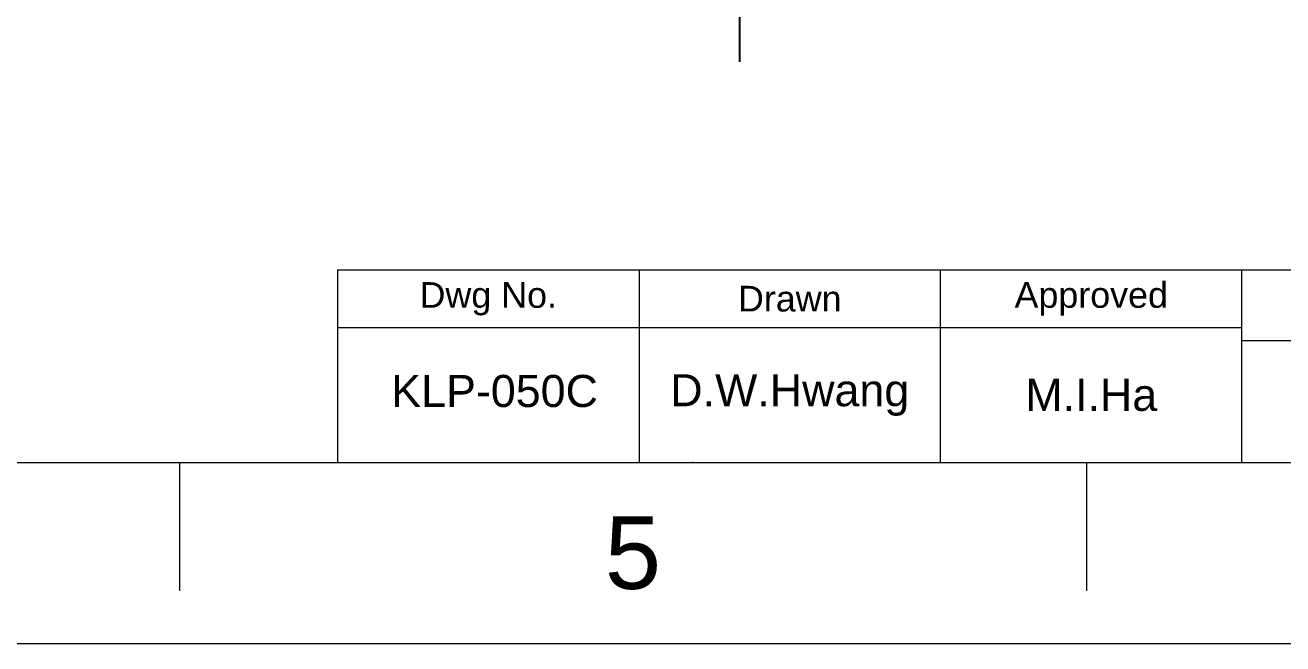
# Model space of a CAD drawing. Header units: millimetres. Extents: x 1991 to 2585, y -1131 to -711.
# Drawn here: x 2275.5 to 2373.6, y -1131.4 to -1083.2 of the extents above; entities that cross this region are included whole.
import ezdxf

# ---------------------------------------------------------------- set-up
doc = ezdxf.new("R2010")
doc.units = ezdxf.units.MM
doc.header["$LTSCALE"] = 0.1
doc.linetypes.add('CENTERX2', pattern=[101.6, 63.5, -12.7, 12.7, -12.7])
doc.layers.get('0').update_dxf_attribs({"lineweight": 13})
doc.layers.add('CENTER', color=1, linetype='CENTERX2')
doc.layers.add('TEXT', color=2, linetype='Continuous')
doc.layers.add('DIM', color=3, linetype='Continuous', lineweight=9)
doc.layers.add('FORM', color=7, linetype='Continuous', lineweight=13)
doc.styles.get("Standard").update_dxf_attribs({"font": 'arial.ttf'})

msp = doc.modelspace()

# ---------------------------------------------------------------- linework, layer by layer
for p, q in [((2004.744, -1117.253), (2570.4, -1117.253)), ((2287.572, -1117.253), (2287.572, -1127.253)), ((2358.279, -1117.253), (2358.279, -1127.253))]:
    msp.add_line(p, q)
msp.add_point((2327.572, -1117.253))
at = {"layer": 'CENTER'}
msp.add_line((2331.246, -1086.036), (2331.246, -1040.932), dxfattribs=at)
at = {"layer": 'DIM', "color": 7}
msp.add_lwpolyline([(1990.602, -711.394), (2584.542, -711.394), (2584.542, -1131.394), (1990.602, -1131.394)], close=True, dxfattribs=at)
at = {"layer": 'FORM'}
for p, q in [((2299.9, -1102.253), (2570.4, -1102.253)), ((2299.9, -1102.253), (2299.9, -1117.253)), ((2323.4, -1102.253), (2323.4, -1117.253)), ((2346.9, -1117.253), (2346.9, -1102.253)), ((2370.4, -1117.253), (2370.4, -1102.253)), ((2370.4, -1106.753), (2299.9, -1106.753)), ((2370.4, -1107.753), (2510.4, -1107.753))]:
    msp.add_line(p, q, dxfattribs=at)
at = {"layer": 'TEXT'}
msp.add_point((2346.9, -1106.753), dxfattribs=at)

# ---------------------------------------------------------------- texts
at = {"insert": (2322.926, -1124.324), "char_height": 5.657, "attachment_point": 5}
msp.add_mtext_dynamic_manual_height_columns('5', width=50, gutter_width=12.5, heights=[0], dxfattribs=at)
at = {"layer": 'TEXT', "attachment_point": 5}
for s, insert, char_height in [('Dwg No.', (2311.65, -1104.503), 2), ('Drawn', (2335.15, -1104.503), 2), ('Approved', (2358.65, -1104.503), 2), ('KLP-050C', (2312.142, -1111.703), 2.5), ('D.W.Hwang', (2335.15, -1112.003), 2.5), ('M.I.Ha', (2358.65, -1112.003), 2.5)]:
    msp.add_mtext_dynamic_manual_height_columns(s, width=23.5, gutter_width=12.5, heights=[0], dxfattribs=dict(at, insert=insert, char_height=char_height))

doc.saveas('drawing.dxf')
